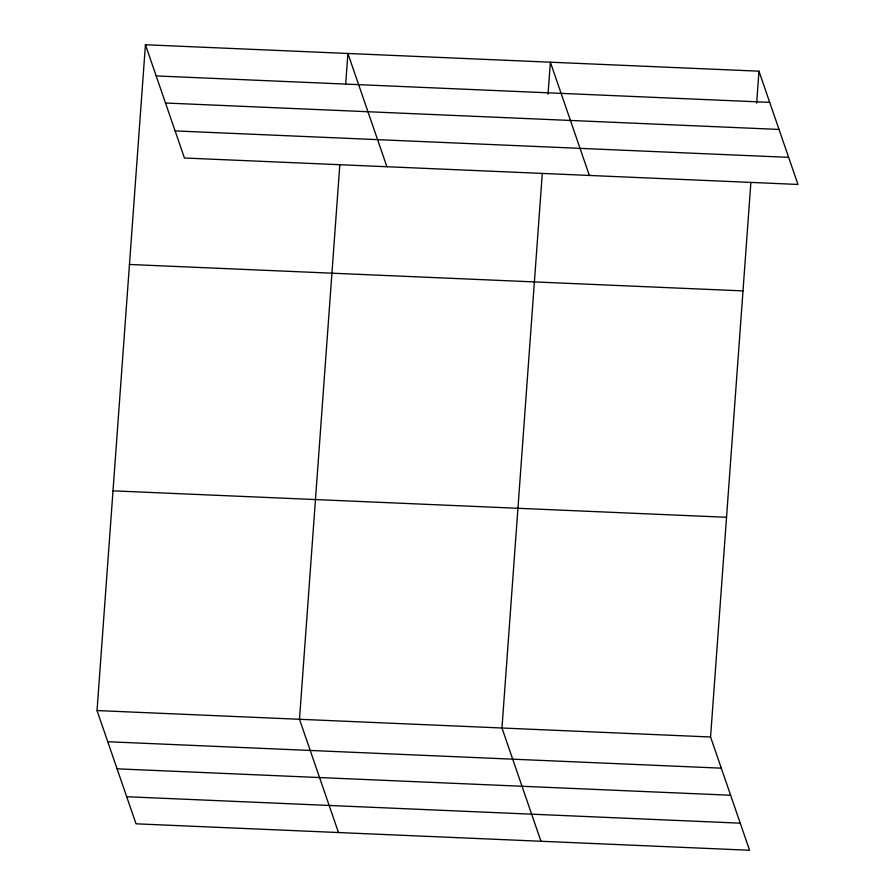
<?xml version="1.0" encoding="UTF-8"?>
<svg xmlns="http://www.w3.org/2000/svg" width="895" height="895" viewBox="0 0 895 895"><rect width="100%" height="100%" fill="white"/><g stroke="black" fill="none" stroke-linecap="round" stroke-linejoin="round"><path stroke-width="1.34" d="M750.883 182.435L710.563 736.988L749.562 850.25L136.029 823.814L97.029 710.563L145.438 44.75L758.971 71.186L797.971 184.437L184.437 158.012L145.438 44.75M339.82 164.725L299.489 719.278L338.489 832.54M345.683 84.063L347.909 53.476L386.897 166.727M542.28 173.44L501.961 728.004L540.96 841.266M548.042 94.176L550.369 62.191L589.369 175.454M756.655 103.16L758.971 71.186M156.166 75.93L769.711 102.354M165.497 103.014L779.042 129.439M175.107 130.916L788.652 157.352M129.462 264.472L742.995 290.897M113.005 490.84L726.539 517.276M97.029 710.563L710.563 736.988M107.758 741.731L721.303 768.167M117.088 768.827L730.622 795.252M126.698 796.729L740.232 823.165"/></g></svg>
